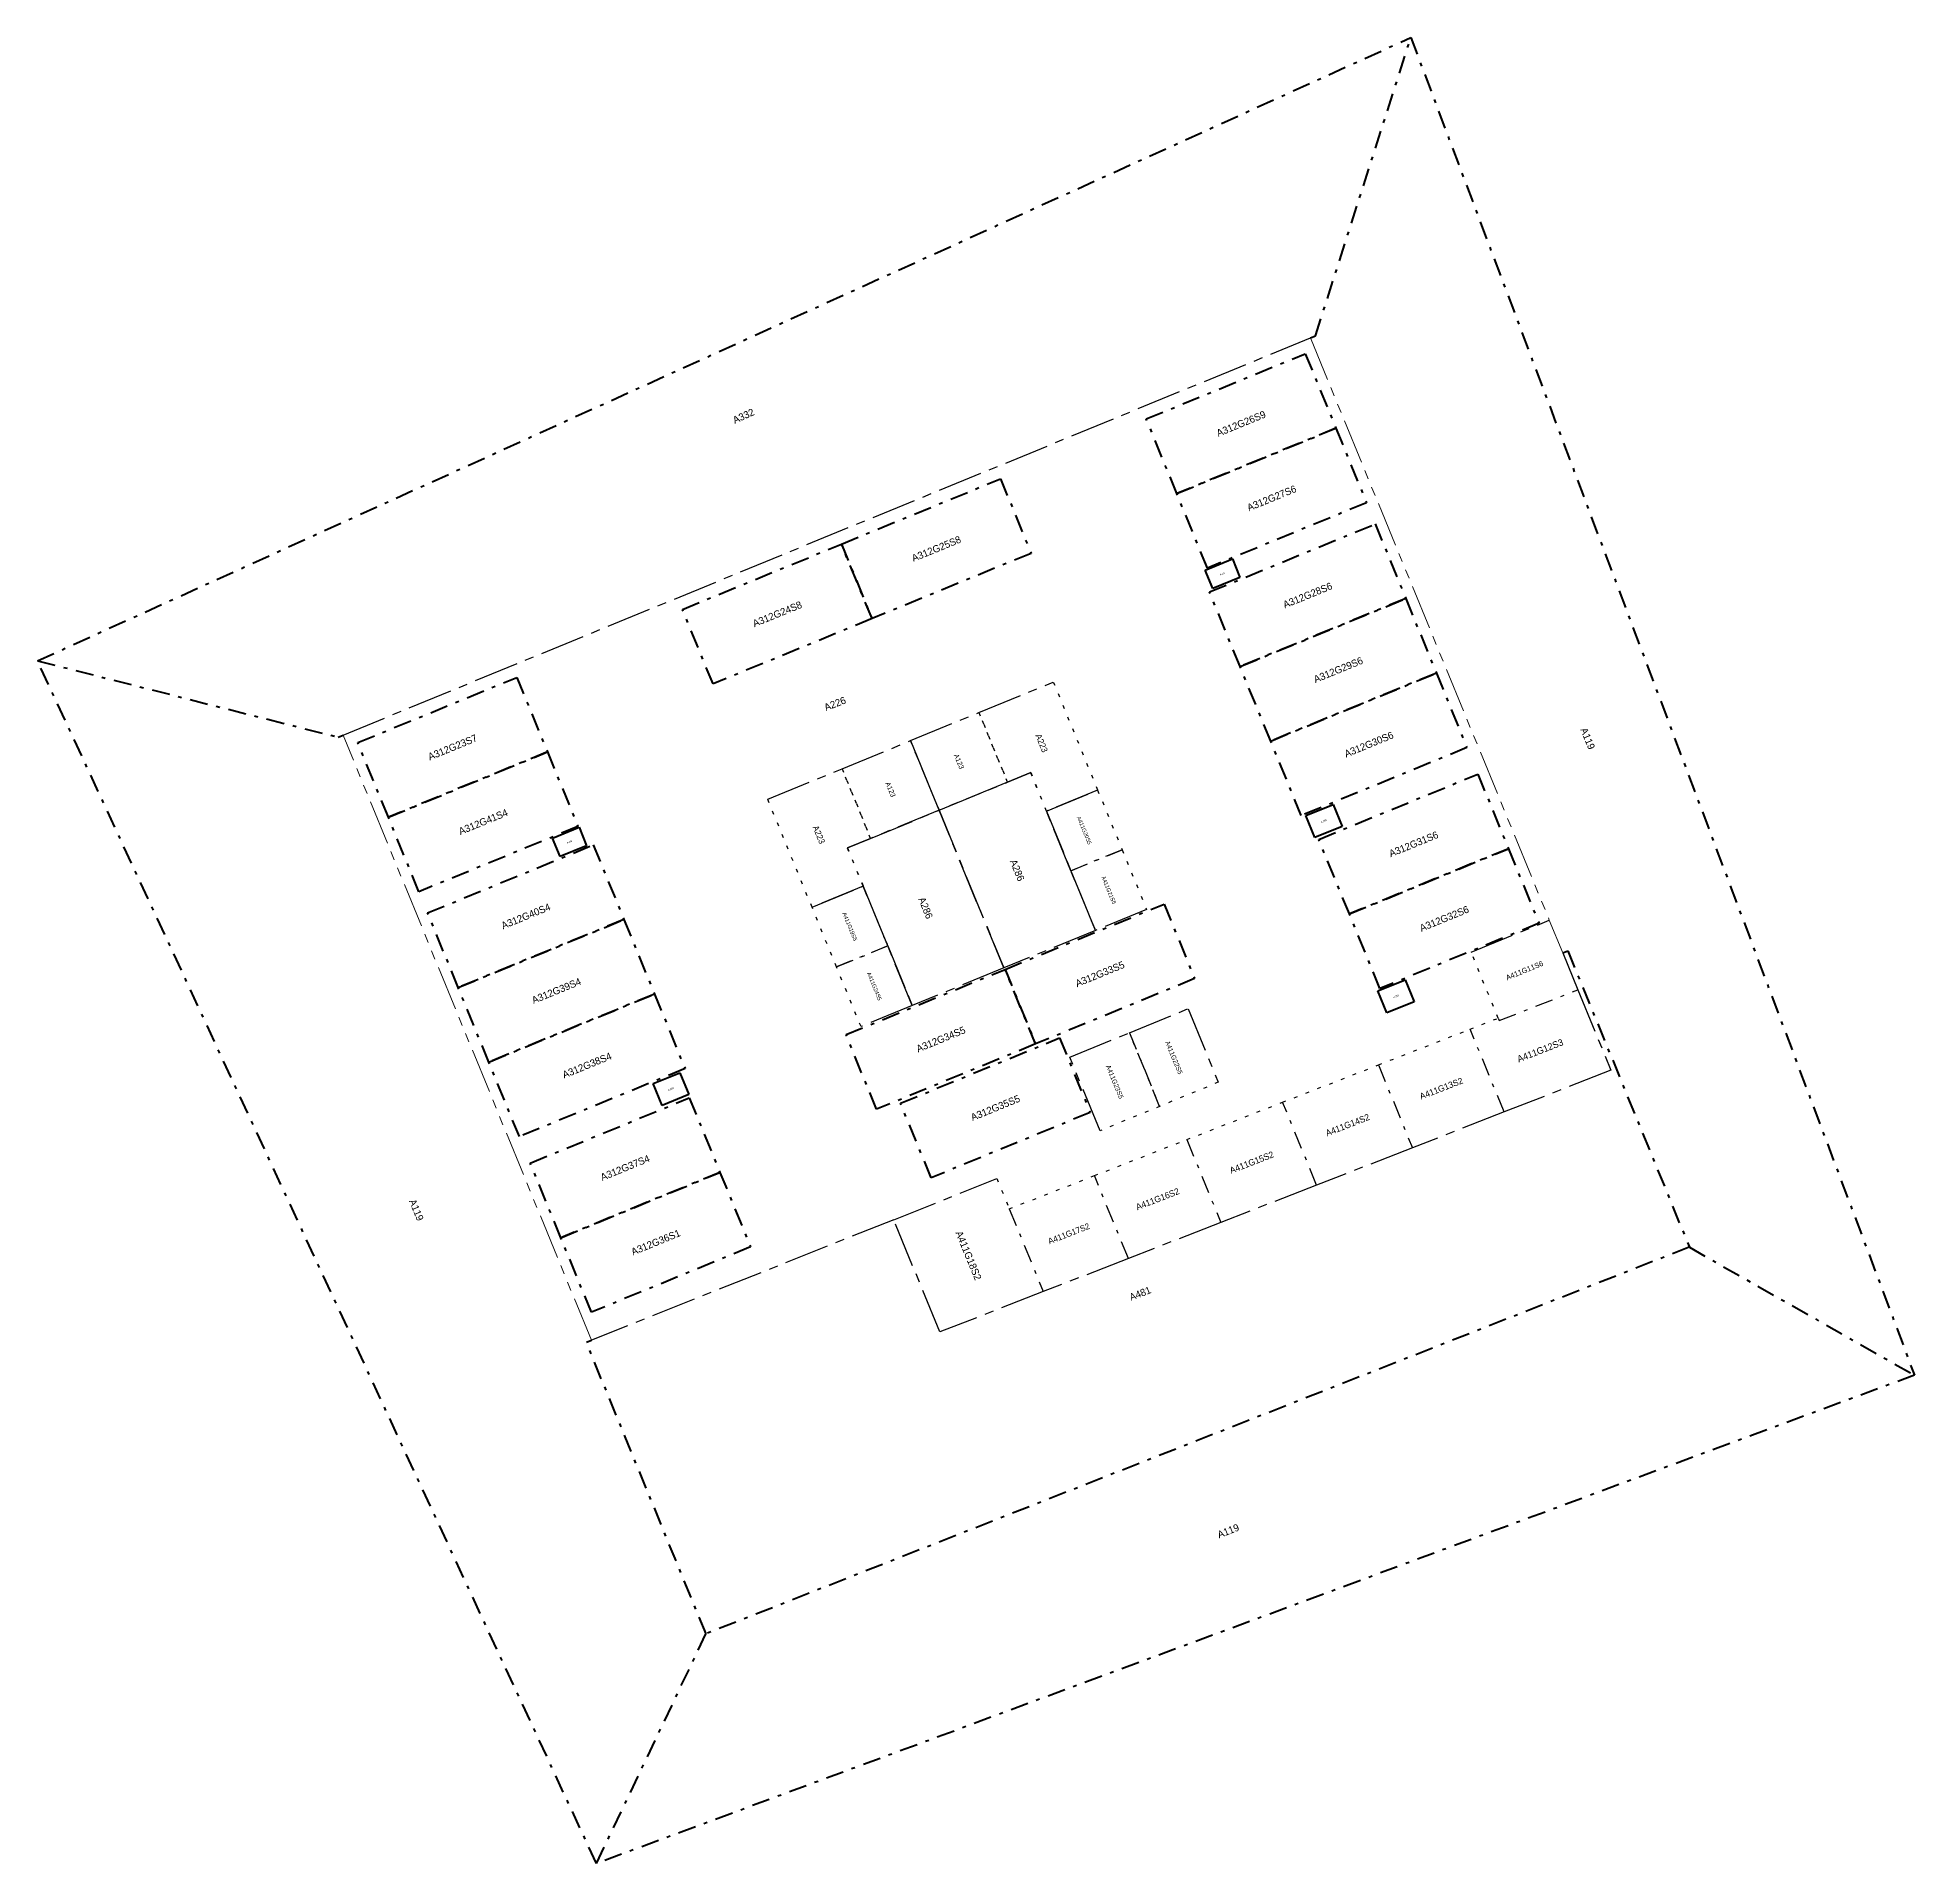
# Model space of a CAD drawing. Header units: millimetres. Extents: x 717.1 to 769.5, y 899.2 to 950.2.
import ezdxf
from ezdxf.enums import TextEntityAlignment as Align

# ---------------------------------------------------------------- set-up
doc = ezdxf.new("R2010")
doc.units = ezdxf.units.MM
for name, pattern in [('CENTER', [2, 1.25, -0.25, 0.25, -0.25]), ('DASHDOT', [1, 0.5, -0.25, 0, -0.25]), ('DOT', [0.25, 0, -0.25]), ('PHANTOM', [2.5, 1.25, -0.25, 0.25, -0.25, 0.25, -0.25])]:
    doc.linetypes.add(name, pattern=pattern)
doc.layers.add('3', color=7, linetype='Continuous', lineweight=0)
doc.layers.add('4', color=7, linetype='Continuous', lineweight=0)

msp = doc.modelspace()

# ---------------------------------------------------------------- linework, layer by layer
at = {"layer": '3', "color": 2, "linetype": 'DASHDOT', "lineweight": 50}
for p, q in [((717.105, 932.798), (755.452, 950.198)), ((752.787, 941.869), (755.452, 950.198)), ((755.452, 950.198), (769.515, 912.857)), ((752.649, 941.812), (752.787, 941.869)), ((732.713, 899.225), (717.105, 932.798)), ((717.105, 932.798), (725.497, 930.669)), ((725.497, 930.669), (725.636, 930.726)), ((759.695, 924.643), (759.835, 924.699)), ((759.835, 924.699), (763.23, 916.428)), ((763.223, 916.429), (735.771, 905.635)), ((763.23, 916.428), (763.223, 916.429)), ((763.23, 916.428), (769.515, 912.857)), ((732.43, 913.776), (732.569, 913.833)), ((735.771, 905.635), (732.43, 913.776)), ((769.515, 912.857), (732.713, 899.225)), ((732.713, 899.225), (735.771, 905.635))]:
    msp.add_line(p, q, dxfattribs=at)
at = {"layer": '3', "color": 2, "linetype": 'CENTER', "lineweight": 30}
for p, q in [((725.636, 930.726), (752.649, 941.812)), ((757.136, 924.663), (759.319, 925.56)), ((759.695, 924.643), (760.116, 923.615)), ((760.116, 923.615), (761.04, 921.367)), ((761.04, 921.367), (758.058, 920.204)), ((758.058, 920.204), (755.496, 919.205)), ((755.496, 919.205), (752.821, 918.163)), ((741.014, 917.197), (743.893, 918.345)), ((752.821, 918.163), (750.147, 917.12)), ((741.014, 917.197), (732.569, 913.833)), ((742.3, 914.062), (741.014, 917.197)), ((750.147, 917.12), (747.565, 916.114)), ((747.565, 916.114), (745.189, 915.188)), ((745.189, 915.188), (742.3, 914.062))]:
    msp.add_line(p, q, dxfattribs=at)
at = {"layer": '3', "color": 2, "linetype": 'PHANTOM', "lineweight": 15}
for p, q in [((752.649, 941.812), (759.319, 925.56)), ((732.569, 913.833), (725.636, 930.726)), ((759.319, 925.56), (759.695, 924.643))]:
    msp.add_line(p, q, dxfattribs=at)
at = {"layer": '3', "color": 2, "linetype": 'DOT', "lineweight": 30}
for p, q in [((757.892, 922.823), (757.136, 924.663)), ((754.546, 921.519), (757.109, 922.517)), ((757.109, 922.517), (757.892, 922.823)), ((751.872, 920.476), (754.546, 921.519)), ((749.197, 919.434), (751.872, 920.476)), ((746.616, 918.427), (749.197, 919.434)), ((743.893, 918.345), (744.24, 917.501)), ((744.24, 917.501), (746.616, 918.427))]:
    msp.add_line(p, q, dxfattribs=at)
at = {"layer": '3', "color": 2, "linetype": 'DASHDOT', "lineweight": 30}
for p, q in [((757.917, 922.757), (760.116, 923.615)), ((758.058, 920.204), (757.109, 922.517)), ((757.892, 922.823), (757.917, 922.757)), ((754.546, 921.519), (755.496, 919.205)), ((752.821, 918.163), (751.872, 920.476)), ((749.197, 919.434), (750.147, 917.12)), ((747.565, 916.114), (746.616, 918.427)), ((744.24, 917.501), (745.189, 915.188))]:
    msp.add_line(p, q, dxfattribs=at)
at = {"layer": '4', "color": 6, "linetype": 'DASHDOT', "lineweight": 50}
for p, q in [((748.064, 939.551), (752.505, 941.373)), ((752.505, 941.373), (753.359, 939.292)), ((748.919, 937.469), (748.064, 939.551)), ((753.359, 939.292), (748.919, 937.469)), ((748.919, 937.469), (753.359, 939.292)), ((753.359, 939.292), (754.214, 937.21)), ((739.553, 936.058), (743.994, 937.88)), ((743.994, 937.88), (744.848, 935.799)), ((749.773, 935.388), (748.919, 937.469)), ((754.214, 937.21), (749.773, 935.388)), ((749.83, 934.721), (754.456, 936.619)), ((754.456, 936.619), (755.31, 934.538)), ((735.113, 934.235), (739.553, 936.058)), ((739.553, 936.058), (740.408, 933.976)), ((740.408, 933.976), (739.553, 936.058)), ((744.848, 935.799), (740.408, 933.976)), ((750.685, 932.639), (749.83, 934.721)), ((750.685, 932.639), (755.31, 934.538)), ((755.31, 934.538), (750.685, 932.639)), ((755.31, 934.538), (756.165, 932.456)), ((735.967, 932.154), (735.113, 934.235)), ((740.408, 933.976), (735.967, 932.154)), ((751.539, 930.558), (750.685, 932.639)), ((756.165, 932.456), (751.539, 930.558)), ((751.539, 930.558), (756.165, 932.456)), ((756.165, 932.456), (757.019, 930.375)), ((726.047, 930.515), (730.487, 932.337)), ((730.487, 932.337), (731.341, 930.256)), ((726.901, 928.433), (726.047, 930.515)), ((752.393, 928.476), (751.539, 930.558)), ((757.019, 930.375), (752.393, 928.476)), ((731.341, 930.256), (726.901, 928.433)), ((726.901, 928.433), (731.341, 930.256)), ((731.341, 930.256), (732.196, 928.174)), ((752.882, 927.813), (757.322, 929.635)), ((757.322, 929.635), (758.177, 927.554)), ((727.755, 926.352), (726.901, 928.433)), ((732.196, 928.174), (727.755, 926.352)), ((753.736, 925.731), (752.882, 927.813)), ((727.998, 925.761), (732.623, 927.659)), ((732.623, 927.659), (733.478, 925.577)), ((753.736, 925.731), (758.177, 927.554)), ((758.177, 927.554), (753.736, 925.731)), ((758.177, 927.554), (759.031, 925.472)), ((728.852, 923.679), (727.998, 925.761)), ((728.852, 923.679), (733.478, 925.577)), ((733.478, 925.577), (728.852, 923.679)), ((733.478, 925.577), (734.332, 923.496)), ((744.12, 924.185), (748.561, 926.008)), ((748.561, 926.008), (749.415, 923.926)), ((754.59, 923.65), (753.736, 925.731)), ((759.031, 925.472), (754.59, 923.65)), ((739.68, 922.363), (744.12, 924.185)), ((744.12, 924.185), (744.974, 922.104)), ((744.974, 922.104), (744.12, 924.185)), ((729.706, 921.598), (728.852, 923.679)), ((734.332, 923.496), (729.706, 921.598)), ((729.706, 921.598), (734.332, 923.496)), ((734.332, 923.496), (735.186, 921.414)), ((749.415, 923.926), (744.974, 922.104)), ((740.534, 920.281), (739.68, 922.363)), ((744.974, 922.104), (740.534, 920.281)), ((741.203, 920.448), (745.643, 922.271)), ((745.643, 922.271), (746.498, 920.189)), ((730.56, 919.516), (729.706, 921.598)), ((735.186, 921.414), (730.56, 919.516)), ((730.864, 918.776), (735.305, 920.599)), ((735.305, 920.599), (736.159, 918.517)), ((742.057, 918.367), (741.203, 920.448)), ((746.498, 920.189), (742.057, 918.367)), ((731.718, 916.695), (730.864, 918.776)), ((731.718, 916.695), (736.159, 918.517)), ((736.159, 918.517), (731.718, 916.695)), ((736.159, 918.517), (737.013, 916.436)), ((732.573, 914.613), (731.718, 916.695)), ((737.013, 916.436), (732.573, 914.613))]:
    msp.add_line(p, q, dxfattribs=at)
at = {"layer": '4', "color": 6, "linetype": 'Continuous', "lineweight": 50}
for p, q in [((749.71, 935.331), (750.468, 935.642)), ((750.468, 935.642), (750.681, 935.124)), ((749.923, 934.813), (749.71, 935.331)), ((750.681, 935.124), (749.923, 934.813)), ((752.523, 928.476), (753.282, 928.787)), ((753.282, 928.787), (753.532, 928.176)), ((752.774, 927.865), (752.523, 928.476)), ((731.485, 927.851), (732.225, 928.155)), ((731.698, 927.333), (731.485, 927.851)), ((732.225, 928.155), (732.438, 927.637)), ((753.532, 928.176), (752.774, 927.865)), ((732.438, 927.637), (731.698, 927.333)), ((754.532, 923.582), (755.29, 923.893)), ((754.782, 922.971), (754.532, 923.582)), ((755.29, 923.893), (755.541, 923.283)), ((755.541, 923.283), (754.782, 922.971)), ((734.298, 920.996), (735.039, 921.3)), ((734.549, 920.386), (734.298, 920.996)), ((735.039, 921.3), (735.289, 920.689)), ((735.289, 920.689), (734.549, 920.386))]:
    msp.add_line(p, q, dxfattribs=at)
at = {"layer": '4', "color": 6, "linetype": 'CENTER', "lineweight": 30}
for p, q in [((743.392, 931.354), (745.469, 932.207)), ((741.481, 930.57), (743.392, 931.354)), ((739.571, 929.786), (741.481, 930.57)), ((741.481, 930.57), (742.279, 928.627)), ((742.279, 928.627), (741.481, 930.57)), ((737.494, 928.934), (739.571, 929.786)), ((744.189, 929.411), (742.279, 928.627)), ((742.279, 928.627), (744.189, 929.411)), ((744.837, 929.677), (744.189, 929.411)), ((744.189, 929.411), (744.837, 929.677)), ((745.277, 928.604), (746.706, 929.191)), ((746.706, 929.191), (745.277, 928.604)), ((742.279, 928.627), (740.368, 927.843)), ((740.368, 927.843), (742.279, 928.627)), ((742.279, 928.627), (744.086, 924.224)), ((744.086, 924.224), (742.279, 928.627)), ((745.96, 926.939), (745.277, 928.604)), ((745.277, 928.604), (745.96, 926.939)), ((739.721, 927.578), (740.368, 927.843)), ((740.368, 927.843), (739.721, 927.578)), ((746.644, 925.274), (745.96, 926.939)), ((745.96, 926.939), (746.644, 925.274)), ((738.732, 925.918), (740.161, 926.504)), ((740.161, 926.504), (738.732, 925.918)), ((740.161, 926.504), (740.844, 924.839)), ((740.844, 924.839), (740.161, 926.504)), ((748.073, 925.86), (746.644, 925.274)), ((746.644, 925.274), (744.086, 924.224)), ((740.844, 924.839), (741.528, 923.174)), ((741.528, 923.174), (740.844, 924.839)), ((744.086, 924.224), (741.528, 923.174)), ((741.528, 923.174), (740.099, 922.587)), ((747.595, 922.416), (749.233, 923.088)), ((749.233, 923.088), (750.076, 921.033)), ((745.93, 921.732), (747.595, 922.416)), ((746.773, 919.678), (745.93, 921.732))]:
    msp.add_line(p, q, dxfattribs=at)
at = {"layer": '4', "color": 6, "linetype": 'DOT', "lineweight": 30}
for p, q in [((745.469, 932.207), (746.706, 929.191)), ((743.392, 931.354), (744.189, 929.411)), ((744.189, 929.411), (743.392, 931.354)), ((740.368, 927.843), (739.571, 929.786)), ((739.571, 929.786), (740.368, 927.843)), ((745.277, 928.604), (744.837, 929.677)), ((744.837, 929.677), (745.277, 928.604)), ((738.732, 925.918), (737.494, 928.934)), ((746.706, 929.191), (747.39, 927.525)), ((740.161, 926.504), (739.721, 927.578)), ((739.721, 927.578), (740.161, 926.504)), ((747.39, 927.525), (748.073, 925.86)), ((739.415, 924.253), (738.732, 925.918)), ((740.099, 922.587), (739.415, 924.253)), ((750.076, 921.033), (748.438, 920.361)), ((748.438, 920.361), (746.773, 919.678))]:
    msp.add_line(p, q, dxfattribs=at)
at = {"layer": '4', "color": 6, "linetype": 'DASHDOT', "lineweight": 30}
for p, q in [((745.96, 926.939), (747.39, 927.525)), ((747.39, 927.525), (745.96, 926.939)), ((739.415, 924.253), (740.844, 924.839)), ((740.844, 924.839), (739.415, 924.253)), ((748.438, 920.361), (747.595, 922.416)), ((747.595, 922.416), (748.438, 920.361))]:
    msp.add_line(p, q, dxfattribs=at)

# ---------------------------------------------------------------- texts
at = {"layer": '3', "color": 2, "linetype": 'DASHDOT', "lineweight": 15}
for s, height, rotation, p in [('A332', 0.2, 24.4064, (736.817, 939.634)), ('A119', 0.2, 292.3136, (760.393, 930.629)), ('A411G12S3', 0.1865, 21.2953, (759.064, 921.919)), ('A411G13S2', 0.1747, 21.2953, (756.302, 920.861)), ('A411G14S2', 0.1785, 21.2953, (753.684, 919.841)), ('A411G15S2', 0.1785, 21.2953, (751.009, 918.798)), ('A119', 0.2, 292.3136, (727.684, 917.468)), ('A411G16S2', 0.1754, 21.2953, (748.381, 917.774)), ('A411G17S2', 0.1683, 21.2953, (745.903, 916.808)), ('A119', 0.2, 21.4644, (750.352, 908.508))]:
    msp.add_text(s, height=height, rotation=rotation, dxfattribs=at).set_placement(p, align=Align.MIDDLE_CENTER)
at = {"layer": '3', "color": 2, "linetype": 'DOT', "lineweight": 15}
for s, height, rotation, p in [('A226', 0.2, 21.2953, (739.372, 931.6)), ('A411G11S6', 0.1477, 22.3136, (758.625, 924.155)), ('A411G18S2', 0.2, 292.3136, (743.102, 916.198))]:
    msp.add_text(s, height=height, rotation=rotation, dxfattribs=at).set_placement(p, align=Align.MIDDLE_CENTER)
at = {"layer": '3', "color": 2, "linetype": 'CENTER', "lineweight": 15}
msp.add_text('A481', height=0.2, rotation=21.2953, dxfattribs=at).set_placement((747.891, 915.136), align=Align.MIDDLE_CENTER)
at = {"layer": '4', "color": 6, "linetype": 'DASHDOT', "lineweight": 15}
for s, height, rotation, p in [('A312G26S9', 0.2, 22.3136, (750.712, 939.421)), ('A312G27S6', 0.2, 22.3136, (751.566, 937.34)), ('A312G25S8', 0.2, 22.3136, (742.201, 935.928)), ('A312G28S6', 0.2, 22.3136, (752.57, 934.629)), ('A312G24S8', 0.2, 22.3136, (737.76, 934.106)), ('A312G29S6', 0.2, 22.3136, (753.425, 932.548)), ('A312G30S6', 0.2, 22.3136, (754.279, 930.466)), ('A312G23S7', 0.2, 22.3136, (728.694, 930.385)), ('A312G41S4', 0.2, 22.3136, (729.548, 928.304)), ('A312G31S6', 0.2, 22.3136, (755.529, 927.683)), ('A312G40S4', 0.2, 22.3136, (730.738, 925.669)), ('A312G32S6', 0.2, 22.3136, (756.384, 925.602)), ('A312G33S5', 0.2, 22.3136, (746.768, 924.056)), ('A312G39S4', 0.2, 22.3136, (731.592, 923.588)), ('A312G34S5', 0.2, 22.3136, (742.327, 922.233)), ('A411G22S5', 0.1322, 292.3136, (748.835, 921.725)), ('A312G38S4', 0.2, 22.3136, (732.446, 921.506)), ('A312G35S5', 0.2, 22.3136, (743.85, 920.319)), ('A312G37S4', 0.2, 22.3136, (733.511, 918.647)), ('A312G36S1', 0.2, 22.3136, (734.366, 916.565))]:
    msp.add_text(s, height=height, rotation=rotation, dxfattribs=at).set_placement(p, align=Align.MIDDLE_CENTER)
at = {"layer": '4', "color": 6, "linetype": 'Continuous', "lineweight": 15}
for height, p in [(0.0452, (750.196, 935.227)), (0.049, (753.028, 928.326)), (0.0447, (731.961, 927.744)), (0.049, (755.036, 923.432)), (0.0485, (734.794, 920.843))]:
    msp.add_text('A258', height=height, rotation=22.3136, dxfattribs=at).set_placement(p, align=Align.MIDDLE_CENTER)
at = {"layer": '4', "color": 6, "linetype": 'CENTER', "lineweight": 15}
for s, height, p in [('A223', 0.1701, (745.144, 930.501)), ('A123', 0.1387, (742.835, 929.991)), ('A411G20S5', 0.1114, (746.333, 928.065)), ('A286', 0.2, (744.461, 926.951)), ('A411G21S5', 0.1114, (747.017, 926.4)), ('A286', 0.2, (741.903, 925.901)), ('A411G23S5', 0.1333, (747.184, 921.047))]:
    msp.add_text(s, height=height, rotation=292.3136, dxfattribs=at).set_placement(p, align=Align.MIDDLE_CENTER)
at = {"layer": '4', "color": 6, "linetype": 'DOT', "lineweight": 15}
for s, height, p in [('A123', 0.1387, (740.925, 929.207)), ('A223', 0.1701, (738.923, 927.947)), ('A411G19S5', 0.1114, (739.788, 925.379)), ('A411G24S5', 0.1114, (740.472, 923.713))]:
    msp.add_text(s, height=height, rotation=292.3136, dxfattribs=at).set_placement(p, align=Align.MIDDLE_CENTER)

doc.saveas('drawing.dxf')
